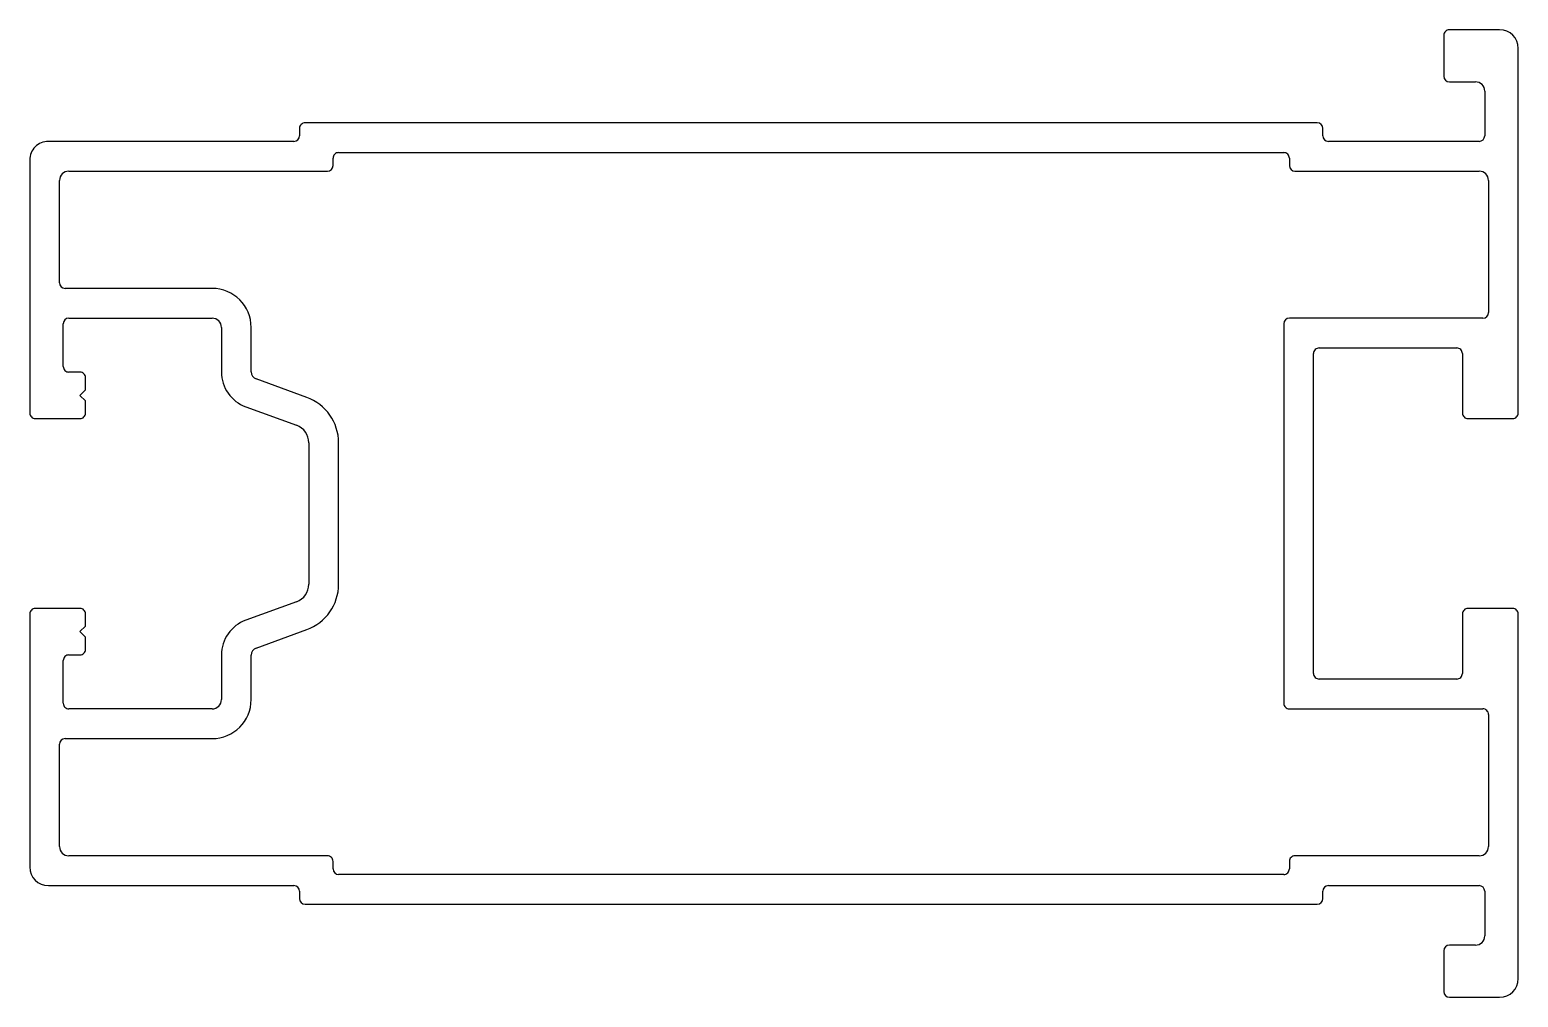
# Model space of a CAD drawing. Extents: x 2693.5 to 2773.5, y 2365.4 to 2417.4.
import ezdxf

# ---------------------------------------------------------------- set-up
doc = ezdxf.new("R2010")
doc.units = 0
doc.layers.get('0').update_dxf_attribs({"linetype": 'CONTINUOUS'})

msp = doc.modelspace()

# ---------------------------------------------------------------- linework, layer by layer
for p, q in [((2769.518, 2417.081), (2769.518, 2414.881)), ((2772.518, 2417.381), (2769.818, 2417.381)), ((2773.518, 2396.781), (2773.518, 2416.381)), ((2769.819, 2414.581), (2771.218, 2414.581)), ((2771.718, 2414.081), (2771.718, 2411.681)), ((2708.018, 2412.081), (2708.018, 2411.681)), ((2762.718, 2412.381), (2708.318, 2412.381)), ((2763.018, 2411.681), (2763.018, 2412.081)), ((2707.718, 2411.381), (2694.518, 2411.381)), ((2771.418, 2411.381), (2763.318, 2411.381)), ((2709.818, 2410.081), (2709.818, 2410.481)), ((2710.118, 2410.781), (2760.918, 2410.781)), ((2761.218, 2410.481), (2761.218, 2410.081)), ((2693.518, 2410.381), (2693.518, 2396.781)), ((2695.618, 2409.781), (2709.518, 2409.781)), ((2761.518, 2409.781), (2771.418, 2409.781)), ((2695.118, 2403.781), (2695.118, 2409.281)), ((2771.918, 2409.281), (2771.918, 2402.181)), ((2703.318, 2403.481), (2695.418, 2403.481)), ((2695.618, 2401.881), (2703.318, 2401.881)), ((2771.618, 2401.881), (2761.218, 2401.881)), ((2695.318, 2399.281), (2695.318, 2401.581)), ((2703.818, 2401.381), (2703.818, 2398.992)), ((2705.418, 2398.992), (2705.418, 2401.381)), ((2760.918, 2401.581), (2760.918, 2381.181)), ((2762.818, 2400.281), (2770.218, 2400.281)), ((2762.518, 2382.781), (2762.518, 2399.981)), ((2770.518, 2399.981), (2770.518, 2396.781)), ((2696.218, 2398.981), (2695.618, 2398.981)), ((2696.518, 2398.031), (2696.518, 2398.681)), ((2708.408, 2397.624), (2705.682, 2398.616)), ((2696.218, 2397.731), (2696.518, 2398.031)), ((2696.518, 2397.431), (2696.218, 2397.731)), ((2696.518, 2396.781), (2696.518, 2397.431)), ((2705.134, 2397.113), (2707.86, 2396.121)), ((2693.818, 2396.481), (2696.218, 2396.481)), ((2770.818, 2396.481), (2773.218, 2396.481)), ((2708.518, 2395.181), (2708.518, 2387.581)), ((2710.118, 2387.581), (2710.118, 2395.181)), ((2707.86, 2386.642), (2705.134, 2385.649)), ((2693.518, 2385.981), (2693.518, 2372.381)), ((2696.218, 2386.281), (2693.818, 2386.281)), ((2696.518, 2385.331), (2696.518, 2385.981)), ((2770.518, 2385.981), (2770.518, 2382.781)), ((2773.218, 2386.281), (2770.818, 2386.281)), ((2773.518, 2366.381), (2773.518, 2385.981)), ((2696.218, 2385.031), (2696.518, 2385.331)), ((2696.518, 2384.731), (2696.218, 2385.031)), ((2705.682, 2384.146), (2708.408, 2385.138)), ((2696.518, 2384.081), (2696.518, 2384.731)), ((2695.318, 2381.181), (2695.318, 2383.481)), ((2695.618, 2383.781), (2696.218, 2383.781)), ((2703.818, 2383.77), (2703.818, 2381.381)), ((2705.418, 2381.381), (2705.418, 2383.77)), ((2770.218, 2382.481), (2762.818, 2382.481)), ((2703.318, 2380.881), (2695.618, 2380.881)), ((2761.218, 2380.881), (2771.618, 2380.881)), ((2771.918, 2380.581), (2771.918, 2373.481)), ((2695.418, 2379.281), (2703.318, 2379.281)), ((2695.118, 2373.481), (2695.118, 2378.981)), ((2709.518, 2372.981), (2695.618, 2372.981)), ((2771.418, 2372.981), (2761.518, 2372.981)), ((2709.818, 2372.281), (2709.818, 2372.681)), ((2761.218, 2372.681), (2761.218, 2372.281)), ((2694.518, 2371.381), (2707.718, 2371.381)), ((2760.918, 2371.981), (2710.118, 2371.981)), ((2763.318, 2371.381), (2771.418, 2371.381)), ((2708.018, 2371.081), (2708.018, 2370.681)), ((2763.018, 2370.681), (2763.018, 2371.081)), ((2771.718, 2371.081), (2771.718, 2368.681)), ((2708.318, 2370.381), (2762.718, 2370.381)), ((2771.218, 2368.181), (2769.819, 2368.181)), ((2769.518, 2367.881), (2769.518, 2365.681)), ((2769.818, 2365.381), (2772.518, 2365.381))]:
    msp.add_line(p, q)
for centre, radius, start, end in [((2769.818, 2417.081), 0.3, 89.99791, 179.99918), ((2772.518, 2416.381), 1, 359.99999, 89.99958), ((2769.819, 2414.881), 0.3, 180.00432, 269.99993), ((2771.218, 2414.081), 0.5, 0, 90), ((2708.318, 2412.081), 0.3, 89.99807, 179.9991), ((2762.718, 2412.081), 0.3, 0.00163, 90.00048), ((2694.518, 2410.381), 1, 89.99955, 180.00045), ((2707.718, 2411.681), 0.3, 269.99942, 359.99767), ((2763.318, 2411.681), 0.3, 180.00233, 270.00058), ((2771.418, 2411.681), 0.3, 269.99942, 359.99767), ((2710.118, 2410.481), 0.3, 90.00233, 180.0035), ((2760.918, 2410.481), 0.3, 359.9965, 90.00058), ((2695.618, 2409.281), 0.5, 90, 180), ((2709.518, 2410.081), 0.3, 269.99942, 359.99767), ((2761.518, 2410.081), 0.3, 180.00233, 270.00058), ((2771.418, 2409.281), 0.5, 0, 90), ((2695.418, 2403.781), 0.3, 180, 270), ((2703.318, 2401.381), 2.1, 360, 90), ((2695.618, 2401.581), 0.3, 89.99942, 179.99767), ((2703.318, 2401.381), 0.5, 360, 90), ((2761.218, 2401.581), 0.3, 89.99942, 179.99767), ((2771.618, 2402.181), 0.3, 269.99942, 359.99767), ((2762.818, 2399.981), 0.3, 89.99942, 180.0035), ((2770.218, 2399.981), 0.3, 359.9965, 90.00058), ((2695.618, 2399.281), 0.3, 179.9965, 270.00058), ((2696.218, 2398.681), 0.3, 359.9965, 90.00058), ((2705.818, 2398.992), 2, 179.99962, 249.99966), ((2705.818, 2398.992), 0.4, 179.99885, 249.99889), ((2707.518, 2395.181), 2.6, 359.99998, 70.00031), ((2693.818, 2396.781), 0.3, 179.9965, 270.00058), ((2696.218, 2396.781), 0.3, 269.99942, 0.0035), ((2707.518, 2395.181), 1, 359.99998, 70.00031), ((2770.818, 2396.781), 0.3, 179.9965, 270.00058), ((2773.218, 2396.781), 0.3, 269.99942, 0.0035), ((2707.518, 2387.581), 1, 290.00023, 359.99998), ((2707.518, 2387.581), 2.6, 290.00023, 359.99998), ((2693.818, 2385.981), 0.3, 89.99942, 180.00058), ((2696.218, 2385.981), 0.3, 359.99942, 90.00058), ((2705.818, 2383.77), 2, 110.00034, 179.99995), ((2770.818, 2385.981), 0.3, 89.99942, 180.00058), ((2773.218, 2385.981), 0.3, 359.99942, 90.00058), ((2696.218, 2384.081), 0.3, 269.99942, 0.00058), ((2705.818, 2383.77), 0.4, 110.00057, 180.00017), ((2695.618, 2383.481), 0.3, 89.99942, 180.00058), ((2762.818, 2382.781), 0.3, 179.99942, 270.00058), ((2770.218, 2382.781), 0.3, 269.99942, 0.00058), ((2695.618, 2381.181), 0.3, 179.99942, 270.00058), ((2703.318, 2381.381), 2.1, 270, 360), ((2703.318, 2381.381), 0.5, 270, 360), ((2761.218, 2381.181), 0.3, 179.99942, 270.00058), ((2771.618, 2380.581), 0.3, 359.99942, 90.00058), ((2695.418, 2378.981), 0.3, 90, 180), ((2695.618, 2373.481), 0.5, 180, 270), ((2709.518, 2372.681), 0.3, 359.99942, 90.00058), ((2761.518, 2372.681), 0.3, 89.99942, 180.00058), ((2771.418, 2373.481), 0.5, 270, 360), ((2694.518, 2372.381), 1, 180.00042, 270.00001), ((2710.118, 2372.281), 0.3, 179.99942, 269.99767), ((2760.918, 2372.281), 0.3, 269.99942, 0.00058), ((2707.718, 2371.081), 0.3, 0.00233, 90.00058), ((2763.318, 2371.081), 0.3, 89.99942, 179.99767), ((2771.418, 2371.081), 0.3, 0.00233, 90.00058), ((2708.318, 2370.681), 0.3, 180.00082, 270.00056), ((2762.718, 2370.681), 0.3, 270.00017, 359.99918), ((2769.819, 2367.881), 0.3, 90.00007, 179.9986), ((2771.218, 2368.681), 0.5, 270, 0), ((2769.818, 2365.681), 0.3, 180.00082, 270.00064), ((2772.518, 2366.381), 1, 270.00042, 359.99958)]:
    msp.add_arc(centre, radius, start, end)

doc.saveas('drawing.dxf')
